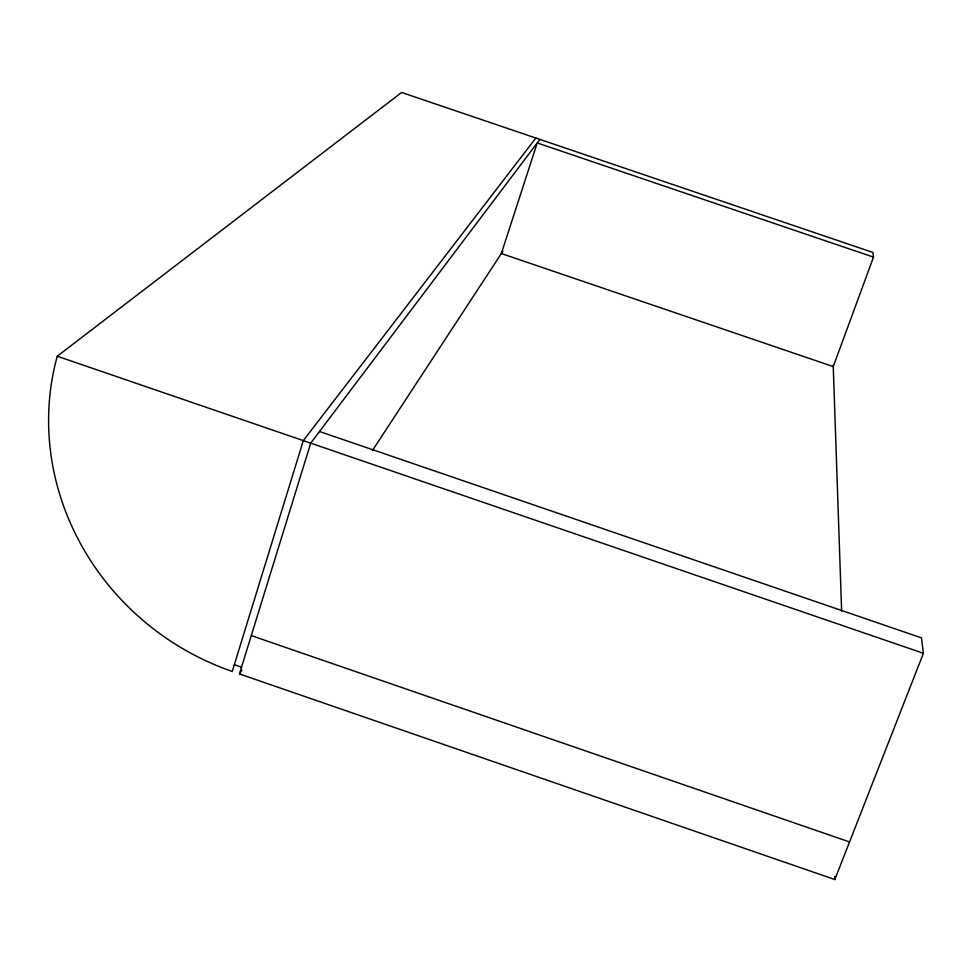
<?xml version="1.0" encoding="UTF-8"?>
<svg xmlns="http://www.w3.org/2000/svg" width="972" height="972" viewBox="0 0 972 972"><rect width="100%" height="100%" fill="white"/><g stroke="black" fill="none" stroke-linecap="round" stroke-linejoin="round"><path stroke-width="1.46" d="M319.521 431.495L921.456 637.863L923.4 653.293L834.827 879.538L239.44 673.936L310.712 443.159L539.885 139.409M873.5 257.118L833.259 366.59L501.358 253.534L537.212 142.945L873.5 257.118L872.917 252.453L401.606 92.462L57.251 356.226A262.003 247.301 34.6 0 0 232.247 671.445L303.313 440.62L535.851 138.036M239.44 673.936L241.894 670.097M372.41 450.522L502.852 251.25M57.251 356.226L923.4 653.293M251.274 635.591L849.54 841.959M234.325 664.702L241.518 667.193M833.211 365.484L841.643 611.303M834.766 876.501L834.827 879.538"/></g></svg>
